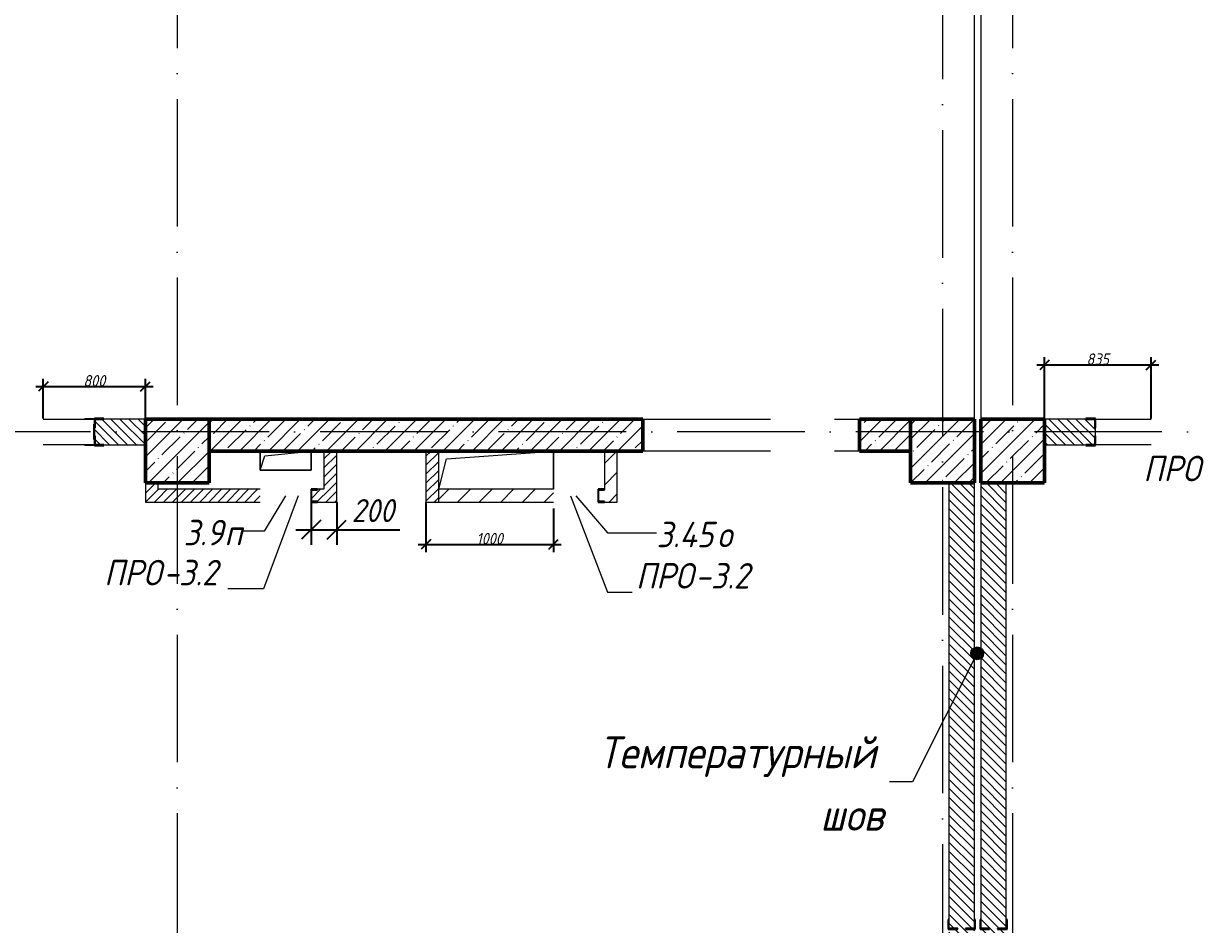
# Model space of a CAD drawing. Header units: millimetres. Extents: x -537608 to 253996, y -217170 to 186033.
# Drawn here: x -140940 to -131705, y 153759 to 160824 of the extents above; entities that cross this region are included whole.
import ezdxf

# ---------------------------------------------------------------- set-up
doc = ezdxf.new("R2010")
doc.units = ezdxf.units.MM
doc.linetypes.add('50_200_ШТРИХ_1Т_ш5_п1_п1_', pattern=[1400, 1000, -200, 0, -200])
for name, color, linetype, lineweight in [('A-____-____-DIMS', 7, 'Continuous', 9), ('A-FLOR-____-OTLN', 7, 'Continuous', 9), ('A-GENM-____-IDEN', 7, 'Continuous', 9), ('A-GENM-____-MCUT', 7, 'Continuous', 25), ('A-GENM-____-OTLN', 7, 'Continuous', 9), ('A-GENM-____-OTLN-1', 7, 'Continuous', 25), ('A-GLAZ-____-IDEN', 7, 'Continuous', 9), ('A-WALL-____-MCUT', 7, 'Continuous', 13), ('A-WALL-____-MCUT-2', 7, 'Continuous', 50), ('A-WALL-____-OTLN', 7, 'Continuous', 9), ('A-WALL-____-PATT-1', 7, 'Continuous', 9), ('A-WALL-FNSH-MCUT-1', 7, 'Continuous', 9), ('G-____-____-TEXT', 7, 'Continuous', 9), ('I-WALL-____-OTLN', 7, 'Continuous', 9), ('S-COLS-____-MCUT', 7, 'Continuous', 50), ('S-COLS-____-OTLN', 7, 'Continuous', 9), ('S-GRID-____-OTLN-1', 7, '50_200_ШТРИХ_1Т_ш5_п1_п1_', 9)]:
    doc.layers.add(name, color=color, linetype=linetype, lineweight=lineweight)
doc.styles.add('ISOCPEUR_I_10', font='isocpeui.ttf', dxfattribs={"width": 0.9, "height": 180})
doc.styles.add('ISOCPEUR_I_11', font='isocpeui.ttf', dxfattribs={"width": 0.9, "height": 200})
doc.styles.add('ISOCPEUR_I_7', font='isocpeui.ttf', dxfattribs={"width": 0.9, "height": 90})
doc.styles.add('ISOCPEUR_I_9', font='isocpeui.ttf', dxfattribs={"width": 0.9, "height": 250})
doc.dimstyles.new('ISO-1_8_0_9К_СРЕДНИЙ_Кладочные_1', dxfattribs={"dimscale": 304.8, "dimtxt": 89.638306, "dimasz": 0.246063, "dimexe": 0.19685, "dimexo": 0, "dimgap": 0, "dimtad": 1, "dimdec": 3, "dimrnd": 0.001, "dimdsep": 46, "dimtxsty": 'ISOCPEUR_I_7', "dimblk1": 'OBLIQUE', "dimblk2": 'OBLIQUE', "dimsah": 1, "dimcen": 0.09, "dimdle": 0.19685, "dimazin": 0, "dimtfac": 1, "dimtdec": 4, "dimtix": 1, "dimtmove": 0, "dimatfit": 3, "dimfxl": 1, "dimtvp": 1, "dimtolj": 1, "dimtzin": 0, "dimarcsym": 2})
doc.dimstyles.new('ISO-1_8_0_9К_СРЕДНИЙ_Кладочные_3', dxfattribs={"dimscale": 304.8, "dimtxt": 179.276612, "dimasz": 0.492126, "dimexe": 0.393701, "dimexo": 0, "dimgap": 0, "dimtad": 1, "dimdec": 3, "dimrnd": 0.001, "dimdsep": 46, "dimtxsty": 'ISOCPEUR_I_10', "dimblk1": 'OBLIQUE', "dimblk2": 'OBLIQUE', "dimsah": 1, "dimcen": 0.09, "dimdle": 0.393701, "dimazin": 0, "dimtfac": 1, "dimtdec": 4, "dimtix": 1, "dimtmove": 0, "dimatfit": 3, "dimfxl": 1, "dimtvp": 1, "dimtolj": 1, "dimtzin": 0, "dimarcsym": 2})
pattern_1 = [(135, (-178684.97, 94540.114), (-35.35534, -35.35534), [])]
pattern_2 = [(45, (-178684.97, 94540.114), (-35.35534, 35.35534), [])]
pattern_3 = [(45, (-178684.97, 94540.11), (-84.85281, 84.85281), [])]

# ---------------------------------------------------------------- blocks, each defined once
blk = doc.blocks.new('BSC_Колонна _Прямоугольная - 500х500-V17-АР1_План отверстий 3 этажа в осях 1-64_Ю-ЯЯ')
at = {"layer": 'S-COLS-____-OTLN'}
h = blk.add_hatch(dxfattribs=at)
h.set_pattern_fill('FP_24', color=256, style=0, pattern_type=2)
h.set_pattern_definition([(45, (-44950, -62931.04), (-114.04925, 114.04925), []), (45, (-44835.95, -62931.04), (-114.04925, 114.04925), [201.613, -40.323, 3.353, -36.97])])
h.paths.add_polyline_path([(-250, -250), (250, -250), (250, 250), (-250, 250)], flags=0)
at = {"layer": 'S-COLS-____-MCUT'}
for p, q in [((250, 250), (-250, 250)), ((-250, 250), (-250, -250)), ((250, -250), (250, 250)), ((-250, -250), (250, -250))]:
    blk.add_line(p, q, dxfattribs=at)
blk = doc.blocks.new('BSC_Колонна _Прямоугольная - 500х500-V45-АР1_План отверстий 3 этажа в осях 1-64_Ю-ЯЯ')
at = {"layer": 'S-COLS-____-OTLN'}
h = blk.add_hatch(dxfattribs=at)
h.set_pattern_fill('FP_53', color=256, style=0, pattern_type=2)
h.set_pattern_definition([(45, (-38950, -62931.04), (-114.04925, 114.04925), []), (45, (-38835.95, -62931.04), (-114.04925, 114.04925), [201.613, -40.323, 3.353, -36.97])])
h.paths.add_polyline_path([(-250, -250), (250, -250), (250, 250), (-250, 250)], flags=0)
at = {"layer": 'S-COLS-____-MCUT'}
for p, q in [((250, 250), (-250, 250)), ((-250, 250), (-250, -250)), ((250, -250), (250, 250)), ((-250, -250), (250, -250))]:
    blk.add_line(p, q, dxfattribs=at)
blk = doc.blocks.new('BSC_Колонна _Прямоугольная - 500х500-V73-АР1_План отверстий 3 этажа в осях 1-64_Ю-ЯЯ')
at = {"layer": 'S-COLS-____-OTLN'}
h = blk.add_hatch(dxfattribs=at)
h.set_pattern_fill('FP_82', color=256, style=0, pattern_type=2)
h.set_pattern_definition([(45, (-45500, -62931.04), (-114.04925, 114.04925), []), (45, (-45385.95, -62931.04), (-114.04925, 114.04925), [201.613, -40.323, 3.353, -36.97])])
h.paths.add_polyline_path([(-250, -250), (250, -250), (250, 250), (-250, 250)], flags=0)
at = {"layer": 'S-COLS-____-MCUT'}
for p, q in [((250, 250), (-250, 250)), ((-250, 250), (-250, -250)), ((250, -250), (250, 250)), ((-250, -250), (250, -250))]:
    blk.add_line(p, q, dxfattribs=at)
blk = doc.blocks.new('154_Стойка_СКБ_Уголок - СМ-2480_200-28346303-АР1_План отверстий 3 этажа в осях 1-64_Ю-ЯЯ')
at = {"layer": 'A-GENM-____-MCUT'}
for p, q in [((125, 156), (125, 81)), ((200, 156), (125, 156)), ((131, 81), (131, 150)), ((131, 150), (200, 150)), ((200, 150), (200, 156)), ((125, 81), (131, 81)), ((131, 19), (125, 19)), ((125, 19), (125, -56)), ((131, -50), (131, 19)), ((125, -56), (200, -56)), ((200, -50), (131, -50)), ((200, -56), (200, -50))]:
    blk.add_line(p, q, dxfattribs=at)
blk = doc.blocks.new('Стойка_Влож_Полоса боковая - Полоса-V164-АР1_План отверстий 3 этажа в осях 1-64_Ю-ЯЯ')
at = {"layer": 'A-GENM-____-OTLN'}
for p, q in [((-5, 60), (0, 60)), ((-5, -60), (-5, 60)), ((0, 31), (0, -31)), ((0, -60), (-5, -60))]:
    blk.add_line(p, q, dxfattribs=at)
blk = doc.blocks.new('Стойка_Влож_Уголок_Опорный - Уголок-28213941-АР1_План отверстий 3 этажа в осях 1-64_Ю-ЯЯ')
at = {"layer": 'A-GENM-____-OTLN'}
for p, q in [((-212, -6), (-212, 0)), ((0, 0), (0, -6)), ((-212, -75), (-212, -6)), ((-212, -6), (-206, -6)), ((-212, -75), (-206, -75)), ((-6, -6), (0, -6)), ((-6, -75), (0, -75)), ((0, -6), (0, -75))]:
    blk.add_line(p, q, dxfattribs=at)
blk = doc.blocks.new('Фахверк_СКБ_Уголок - 200_3960-28268576-АР1_План отверстий 3 этажа в осях 1-64_Ю-ЯЯ')
at = {"layer": 'A-GENM-____-MCUT'}
for p, q in [((200, 156), (125, 156)), ((125, 156), (125, 81)), ((131, 81), (131, 150)), ((131, 150), (200, 150)), ((200, 150), (200, 156)), ((125, 81), (131, 81)), ((131, 19), (125, 19)), ((125, 19), (125, -56)), ((131, -50), (131, 19)), ((125, -56), (200, -56)), ((200, -50), (131, -50)), ((200, -56), (200, -50))]:
    blk.add_line(p, q, dxfattribs=at)
blk = doc.blocks.new('Фахверк_СКБ_Уголок - 200_3550-28267367-АР1_План отверстий 3 этажа в осях 1-64_Ю-ЯЯ')
at = {"layer": 'A-GENM-____-MCUT'}
for p, q in [((200, 156), (125, 156)), ((125, 156), (125, 81)), ((131, 81), (131, 150)), ((131, 150), (200, 150)), ((200, 150), (200, 156)), ((125, 81), (131, 81)), ((131, 19), (125, 19)), ((125, 19), (125, -56)), ((131, -50), (131, 19)), ((125, -56), (200, -56)), ((200, -50), (131, -50)), ((200, -56), (200, -50))]:
    blk.add_line(p, q, dxfattribs=at)
blk = doc.blocks.new('Фахверк_СКБ_Уголок - 200_3550-28187522-АР1_План отверстий 3 этажа в осях 1-64_Ю-ЯЯ')
at = {"layer": 'A-GENM-____-MCUT'}
for p, q in [((125, 156), (50, 156)), ((50, 156), (50, 150)), ((50, 150), (119, 150)), ((119, 150), (119, 81)), ((125, 81), (125, 156)), ((119, 81), (125, 81)), ((125, 19), (119, 19)), ((119, 19), (119, -50)), ((125, -56), (125, 19)), ((119, -50), (50, -50)), ((50, -50), (50, -56)), ((50, -56), (125, -56))]:
    blk.add_line(p, q, dxfattribs=at)
blk = doc.blocks.new('154_Фахверк_СКБ_Швеллер - Тип_100_3960-28331862-АР1_План отверстий 3 этажа в осях 1-64_Ю-ЯЯ')
at = {"layer": 'A-GENM-____-MCUT'}
for p, q in [((175, 50), (125, 50)), ((125, 50), (125, -50)), ((128, 47), (175, 47)), ((128, -47), (128, 47)), ((175, 47), (175, 50)), ((125, -50), (175, -50)), ((175, -47), (128, -47)), ((175, -50), (175, -47))]:
    blk.add_line(p, q, dxfattribs=at)
blk = doc.blocks.new('AR_Отверстие прямоугольное _в плите_ - AR_Отверстие прямоугольное _в плите_-30459225-АР1_План отверстий 3 этажа в осях 1-64_Ю-ЯЯ')
at = {"layer": 'A-GENM-____-OTLN'}
for p, q in [((-200, 75), (-200, -75)), ((-200, -75), (-162.5, 37.5)), ((-162.5, 37.5), (200, 75)), ((200, -75), (200, 75)), ((-200, -75), (200, -75))]:
    blk.add_line(p, q, dxfattribs=at)
blk = doc.blocks.new('AR_Отверстие прямоугольное _в плите_ - AR_Отверстие прямоугольное _в плите_-V199-АР1_План отверстий 3 этажа в осях 1-64_Ю-ЯЯ')
at = {"layer": 'A-GENM-____-OTLN'}
for p, q in [((-390, 90), (450, 150)), ((450, -150), (450, 150)), ((-450, -150), (-390, 90))]:
    blk.add_line(p, q, dxfattribs=at)
blk = doc.blocks.new('154_Фахверк_СКБ_Швеллер - Тип_100_3960_зеркало-36793856-АР1_План отверстий 3 этажа в осях 1-64_Ю-ЯЯ')
at = {"layer": 'A-GENM-____-MCUT'}
for p, q in [((175, 50), (125, 50)), ((125, 50), (125, -50)), ((128, 47), (175, 47)), ((128, -47), (128, 47)), ((175, 47), (175, 50)), ((125, -50), (175, -50)), ((175, -47), (128, -47)), ((175, -50), (175, -47))]:
    blk.add_line(p, q, dxfattribs=at)
blk = doc.blocks.new('_Oblique')
at = {"color": 0, "linetype": 'ByBlock', "lineweight": -2}
blk.add_line((-0.5, -0.5), (0.5, 0.5), dxfattribs=at)
blk = doc.blocks.new('*D1042')
at = {"layer": 'A-____-____-DIMS', "color": 0, "lineweight": -2, "transparency": 16777216}
for p, q in [((-138685, 157107.8), (-138685, 156734.4)), ((-138485, 157071.2), (-138485, 156734.4)), ((-138805, 156854.4), (-138485, 156854.4)), ((-138485, 156854.4), (-137990.8, 156854.4))]:
    blk.add_line(p, q, dxfattribs=at)
at = {"layer": 'Defpoints', "color": 0, "transparency": 16777216}
for p in [(-138685, 157107.8), (-138485, 157071.2), (-138485, 156854.4)]:
    blk.add_point(p, dxfattribs=at)
at = {"layer": 'A-____-____-DIMS', "color": 0, "lineweight": -2, "transparency": 16777216, "xscale": 150, "yscale": 150, "zscale": 150, "rotation": 180}
blk.add_blockref('_Oblique', (-138685, 156854.4), dxfattribs=at)
at = {"layer": 'A-____-____-DIMS', "color": 0, "lineweight": -2, "transparency": 16777216, "xscale": 150, "yscale": 150, "zscale": 150}
blk.add_blockref('_Oblique', (-138485, 156854.4), dxfattribs=at)
at = {"layer": 'A-____-____-DIMS', "color": 0, "transparency": 16777216, "insert": (-138367.7, 157094.4), "char_height": 180, "width": 409.578, "attachment_point": 1, "line_spacing_factor": 1.149209, "style": 'ISOCPEUR_I_10'}
blk.add_mtext('\\A1;200', dxfattribs=at)
blk = doc.blocks.new('*D1077')
at = {"layer": 'A-____-____-DIMS', "color": 0, "lineweight": -2, "transparency": 16777216}
for p, q in [((-140785, 157727.2), (-140785, 158037.2)), ((-139985, 157721.2), (-139985, 158037.2)), ((-140845, 157977.2), (-139925, 157977.2))]:
    blk.add_line(p, q, dxfattribs=at)
at = {"layer": 'Defpoints', "color": 0, "transparency": 16777216}
for p in [(-139985, 157977.2), (-140785, 157727.2), (-139985, 157721.2)]:
    blk.add_point(p, dxfattribs=at)
at = {"layer": 'A-____-____-DIMS', "color": 0, "lineweight": -2, "transparency": 16777216, "xscale": 75, "yscale": 75, "zscale": 75, "rotation": 180}
blk.add_blockref('_Oblique', (-140785, 157977.2), dxfattribs=at)
at = {"layer": 'A-____-____-DIMS', "color": 0, "lineweight": -2, "transparency": 16777216, "xscale": 75, "yscale": 75, "zscale": 75}
blk.add_blockref('_Oblique', (-139985, 157977.2), dxfattribs=at)
at = {"layer": 'A-____-____-DIMS', "color": 0, "transparency": 16777216, "insert": (-140385, 158022.2), "char_height": 90, "width": 409.578, "attachment_point": 5, "style": 'ISOCPEUR_I_7'}
blk.add_mtext('\\A1;800', dxfattribs=at)
blk = doc.blocks.new('*D1078')
at = {"layer": 'A-____-____-DIMS', "color": 0, "lineweight": -2, "transparency": 16777216}
for p, q in [((-132935, 157721.2), (-132935, 158206.8)), ((-132100, 157727.2), (-132100, 158206.8)), ((-132995, 158146.8), (-132040, 158146.8))]:
    blk.add_line(p, q, dxfattribs=at)
at = {"layer": 'Defpoints', "color": 0, "transparency": 16777216}
for p in [(-132100, 158146.8), (-132935, 157721.2), (-132100, 157727.2)]:
    blk.add_point(p, dxfattribs=at)
at = {"layer": 'A-____-____-DIMS', "color": 0, "lineweight": -2, "transparency": 16777216, "xscale": 75, "yscale": 75, "zscale": 75, "rotation": 180}
blk.add_blockref('_Oblique', (-132935, 158146.8), dxfattribs=at)
at = {"layer": 'A-____-____-DIMS', "color": 0, "lineweight": -2, "transparency": 16777216, "xscale": 75, "yscale": 75, "zscale": 75}
blk.add_blockref('_Oblique', (-132100, 158146.8), dxfattribs=at)
at = {"layer": 'A-____-____-DIMS', "color": 0, "transparency": 16777216, "insert": (-132517.5, 158191.8), "char_height": 90, "width": 409.578, "attachment_point": 5, "style": 'ISOCPEUR_I_7'}
blk.add_mtext('\\A1;835', dxfattribs=at)
blk = doc.blocks.new('*D1082')
at = {"layer": 'A-____-____-DIMS', "color": 0, "lineweight": -2, "transparency": 16777216}
for p, q in [((-137785, 157071.2), (-137785, 156679.3)), ((-136785, 157021.2), (-136785, 156679.3)), ((-137845, 156739.3), (-136725, 156739.3))]:
    blk.add_line(p, q, dxfattribs=at)
at = {"layer": 'Defpoints', "color": 0, "transparency": 16777216}
for p in [(-137785, 157071.2), (-136785, 157021.2), (-136785, 156739.3)]:
    blk.add_point(p, dxfattribs=at)
at = {"layer": 'A-____-____-DIMS', "color": 0, "lineweight": -2, "transparency": 16777216, "xscale": 75, "yscale": 75, "zscale": 75, "rotation": 180}
blk.add_blockref('_Oblique', (-137785, 156739.3), dxfattribs=at)
at = {"layer": 'A-____-____-DIMS', "color": 0, "lineweight": -2, "transparency": 16777216, "xscale": 75, "yscale": 75, "zscale": 75}
blk.add_blockref('_Oblique', (-136785, 156739.3), dxfattribs=at)
at = {"layer": 'A-____-____-DIMS', "color": 0, "transparency": 16777216, "insert": (-137285, 156784.3), "char_height": 90, "width": 504.733, "attachment_point": 5, "style": 'ISOCPEUR_I_7'}
blk.add_mtext('\\A1;1000', dxfattribs=at)

msp = doc.modelspace()

# ---------------------------------------------------------------- hatches: boundary and pattern name
at = {"layer": 'A-WALL-____-PATT-1'}
h = msp.add_hatch(dxfattribs=at)
h.set_pattern_fill('FP_9', color=256, style=0, pattern_type=2)
h.set_pattern_definition(pattern_1)
h.paths.add_polyline_path([(-142159.9702, 157521.1558), (-142090.9702, 157521.1558), (-142090.9702, 157590.1558), (-142084.9702, 157590.1558), (-142084.9702, 157652.1558), (-142090.9702, 157652.1558), (-142090.9702, 157721.1558), (-142484.9702, 157721.1558), (-142484.9702, 157521.1558), (-142290.9702, 157521.1558)], flags=0)
h.paths.add_polyline_path([(-140378.9702, 157521.1558), (-139984.9702, 157521.1558), (-139984.9702, 157721.1558), (-140378.9702, 157721.1558), (-140378.9702, 157652.1558), (-140384.9702, 157652.1558), (-140384.9702, 157590.1558), (-140378.9702, 157590.1558), (-140378.9702, 157561.1558)], flags=0)
h = msp.add_hatch(dxfattribs=at)
h.set_pattern_fill('FP_12', color=256, style=0, pattern_type=2)
h.set_pattern_definition([(45, (-178684.97, 94540.11), (-114.04925, 114.04925), []), (45, (-178570.92, 94540.11), (-114.04925, 114.04925), [201.612, -40.322, 3.353, -36.97])])
h.paths.add_polyline_path([(-133984.9702, 157471.1558), (-133984.9702, 157721.1558), (-134384.9702, 157721.1558), (-134384.9702, 157471.1558)], flags=0)
h.paths.add_polyline_path([(-136279.8532, 157471.1558), (-136084.9702, 157471.1558), (-136084.9702, 157721.1558), (-139484.9702, 157721.1558), (-139484.9702, 157471.1558), (-138047.3175, 157471.1558)], flags=0)
h = msp.add_hatch(dxfattribs=at)
h.set_pattern_fill('FP_9', color=256, style=0, pattern_type=2)
h.set_pattern_definition(pattern_1)
h.paths.add_polyline_path([(-132934.9702, 157521.1558), (-132540.9702, 157521.1558), (-132540.9702, 157590.1558), (-132534.9702, 157590.1558), (-132534.9702, 157652.1558), (-132540.9702, 157652.1558), (-132540.9702, 157721.1558), (-132934.9702, 157721.1558)], flags=0)
h.paths.add_polyline_path([(-130828.9702, 157521.1558), (-130434.9702, 157521.1558), (-130434.9702, 157721.1558), (-130828.9702, 157721.1558), (-130828.9702, 157652.1558), (-130834.9702, 157652.1558), (-130834.9702, 157590.1558), (-130828.9702, 157590.1558), (-130828.9702, 157561.1558)], flags=0)
h = msp.add_hatch(dxfattribs=at)
h.set_pattern_fill('FP_8', color=256, style=0, pattern_type=2)
h.set_pattern_definition(pattern_2)
h.paths.add_polyline_path([(-138484.9702, 157171.1558), (-138484.9702, 157471.1558), (-138584.9702, 157471.1558), (-138584.9702, 157171.1558)], flags=0)
h = msp.add_hatch(dxfattribs=at)
h.set_pattern_fill('FP_8', color=256, style=0, pattern_type=2)
h.set_pattern_definition(pattern_2)
h.paths.add_polyline_path([(-137684.9702, 157071.1558), (-137684.9702, 157471.1558), (-137784.9702, 157471.1558), (-137784.9702, 157071.1558)], flags=0)
h = msp.add_hatch(dxfattribs=at)
h.set_pattern_fill('FP_7', color=256, style=0, pattern_type=2)
h.set_pattern_definition(pattern_3)
h.paths.add_polyline_path([(-136284.9702, 157171.1558), (-136284.9702, 157471.1558), (-136384.9702, 157471.1558), (-136384.9702, 157171.1558)], flags=0)
h = msp.add_hatch(dxfattribs=at)
h.set_pattern_fill('FP_8', color=256, style=0, pattern_type=2)
h.set_pattern_definition(pattern_2)
h.paths.add_polyline_path([(-139884.9702, 157071.1558), (-139884.9702, 157221.1558), (-139984.9702, 157221.1558), (-139984.9702, 157071.1558)], flags=0)
h = msp.add_hatch(dxfattribs=at)
h.set_pattern_fill('FP_9', color=256, style=0, pattern_type=2)
h.set_pattern_definition(pattern_1)
h.paths.add_polyline_path([(-133684.9702, 150221.1558), (-133484.9702, 150221.1558), (-133484.9702, 153721.1558), (-133553.9702, 153721.1558), (-133553.9702, 153727.1558), (-133484.9702, 153727.1558), (-133484.9702, 157221.1558), (-133684.9702, 157221.1558), (-133684.9702, 153727.1558), (-133615.9702, 153727.1558), (-133615.9702, 153721.1558), (-133684.9702, 153721.1558), (-133684.9702, 151763.5666)], flags=0)
h = msp.add_hatch(dxfattribs=at)
h.set_pattern_fill('FP_9', color=256, style=0, pattern_type=2)
h.set_pattern_definition(pattern_1)
h.paths.add_polyline_path([(-133434.9702, 150221.1558), (-133234.9702, 150221.1558), (-133234.9702, 153721.1558), (-133303.9702, 153721.1558), (-133303.9702, 153727.1558), (-133234.9702, 153727.1558), (-133234.9702, 157221.1558), (-133434.9702, 157221.1558), (-133434.9702, 153727.1558), (-133365.9702, 153727.1558), (-133365.9702, 153721.1558), (-133434.9702, 153721.1558), (-133434.9702, 151763.5666)], flags=0)
h = msp.add_hatch(dxfattribs=at)
h.set_pattern_fill('FP_8', color=256, style=0, pattern_type=2)
h.set_pattern_definition(pattern_2)
h.paths.add_polyline_path([(-138484.9702, 157071.1558), (-138484.9702, 157171.1558), (-138634.9702, 157171.1558), (-138634.9702, 157168.1558), (-138681.9702, 157168.1558), (-138681.9702, 157074.1558), (-138634.9702, 157074.1558), (-138634.9702, 157071.1558)], flags=0)
h.paths.add_polyline_path([(-139814.7818, 157071.1558), (-139084.9702, 157071.1558), (-139084.9702, 157171.1558), (-139884.9702, 157171.1558), (-139884.9702, 157071.1558)], flags=0)
h = msp.add_hatch(dxfattribs=at)
h.set_pattern_fill('FP_7', color=256, style=0, pattern_type=2)
h.set_pattern_definition(pattern_3)
h.paths.add_polyline_path([(-136784.9702, 157071.1558), (-136784.9702, 157171.1558), (-137684.9702, 157171.1558), (-137684.9702, 157071.1558)], flags=0)
h.paths.add_polyline_path([(-136384.9702, 157071.1558), (-136284.9702, 157071.1558), (-136284.9702, 157171.1558), (-136384.9702, 157171.1558), (-136384.9702, 157168.1558), (-136431.9702, 157167.5404), (-136431.9702, 157074.1558), (-136384.9702, 157074.1558)], flags=0)
at = {"layer": 'G-____-____-TEXT'}
h = msp.add_hatch(color=256, dxfattribs=at)
edge = h.paths.add_edge_path(flags=0)
edge.add_arc((-133463.2076, 155884.8047), 50, 0, 360)

# ---------------------------------------------------------------- linework, layer by layer
at = {"layer": 'A-FLOR-____-OTLN'}
for p, q in [((-133484.9702, 157721.1558), (-133484.9702, 162071.1558)), ((-133434.9702, 161821.1558), (-133434.9702, 157721.1558)), ((-139084.9702, 157321.1558), (-139084.9702, 157471.1558)), ((-138684.9702, 157471.1558), (-138684.9702, 157321.1558)), ((-136784.9702, 157471.1558), (-136784.9702, 157171.1558)), ((-138684.9702, 157321.1558), (-139084.9702, 157321.1558))]:
    msp.add_line(p, q, dxfattribs=at)
at = {"layer": 'A-GENM-____-IDEN'}
for p, q in [((-138788.0114, 157121.1558), (-139058.2533, 156390.3481)), ((-136651.6246, 157121.1558), (-136361.0225, 156365.4987)), ((-139058.2533, 156390.3481), (-139337.7936, 156390.3481)), ((-136361.0225, 156365.4987), (-136167.8814, 156365.4987))]:
    msp.add_line(p, q, dxfattribs=at)
at = {"layer": 'A-GLAZ-____-IDEN'}
for p, q in [((-138884.9702, 157121.1558), (-139053.2533, 156844.116)), ((-136609.9702, 157121.1558), (-136361.0225, 156828.9078)), ((-139053.2533, 156844.116), (-139221.5365, 156844.116)), ((-136361.0225, 156828.9078), (-135977.309, 156828.9078))]:
    msp.add_line(p, q, dxfattribs=at)
at = {"layer": 'A-WALL-____-MCUT'}
for p, q in [((-139984.9702, 157721.1558), (-140309.9702, 157721.1558)), ((-132609.9702, 157721.1558), (-132934.9702, 157721.1558)), ((-132534.9702, 157590.1558), (-132534.9702, 157652.1558)), ((-140309.9702, 157521.1558), (-139984.9702, 157521.1558)), ((-132934.9702, 157521.1558), (-132609.9702, 157521.1558)), ((-133684.9702, 157221.1558), (-133684.9702, 153796.1558)), ((-133484.9702, 153796.1558), (-133484.9702, 157221.1558)), ((-133434.9702, 157221.1558), (-133434.9702, 153796.1558)), ((-133234.9702, 153796.1558), (-133234.9702, 157221.1558))]:
    msp.add_line(p, q, dxfattribs=at)
at = {"layer": 'A-WALL-____-MCUT-2'}
for p, q in [((-136084.9702, 157721.1558), (-139484.9702, 157721.1558)), ((-136084.9702, 157471.1558), (-136084.9702, 157721.1558)), ((-133984.9702, 157721.1558), (-134384.9702, 157721.1558)), ((-134384.9702, 157721.1558), (-134384.9702, 157471.1558)), ((-139484.9702, 157471.1558), (-136084.9702, 157471.1558)), ((-134384.9702, 157471.1558), (-133984.9702, 157471.1558))]:
    msp.add_line(p, q, dxfattribs=at)
at = {"layer": 'A-WALL-____-OTLN'}
for p, q in [((-136084.9702, 157721.1558), (-135082.5205, 157721.1558)), ((-134582.5205, 157721.1558), (-134384.9702, 157721.1558)), ((-135082.5205, 157471.1558), (-136084.9702, 157471.1558)), ((-134384.9702, 157471.1558), (-134582.5205, 157471.1558))]:
    msp.add_line(p, q, dxfattribs=at)
at = {"layer": 'A-WALL-FNSH-MCUT-1'}
for p, q in [((-138584.9702, 157471.1558), (-138584.9702, 157171.1558)), ((-138484.9702, 157071.1558), (-138484.9702, 157471.1558)), ((-137784.9702, 157471.1558), (-137784.9702, 157071.1558)), ((-137684.9702, 157071.1558), (-137684.9702, 157471.1558)), ((-136384.9702, 157471.1558), (-136384.9702, 157171.1558)), ((-136284.9702, 157071.1558), (-136284.9702, 157471.1558)), ((-139984.9702, 157221.1558), (-139984.9702, 157071.1558)), ((-139884.9702, 157171.1558), (-139884.9702, 157221.1558)), ((-139084.9702, 157171.1558), (-139884.9702, 157171.1558)), ((-138584.9702, 157171.1558), (-138634.9702, 157171.1558)), ((-136784.9702, 157171.1558), (-137684.9702, 157171.1558)), ((-139984.9702, 157071.1558), (-139084.9702, 157071.1558)), ((-138634.9702, 157071.1558), (-138484.9702, 157071.1558)), ((-137784.9702, 157071.1558), (-136784.9702, 157071.1558)), ((-136384.9702, 157071.1558), (-136284.9702, 157071.1558))]:
    msp.add_line(p, q, dxfattribs=at)
at = {"layer": 'G-____-____-TEXT'}
for p, q in [((-133463.2076, 155884.8047), (-133970.2641, 154877.4212)), ((-133970.2641, 154877.4212), (-134149.9521, 154877.4212))]:
    msp.add_line(p, q, dxfattribs=at)
msp.add_circle((-133463.2076, 155884.8047), 50, dxfattribs=at)
at = {"layer": 'I-WALL-____-OTLN'}
for p, q in [((-140784.9702, 157721.1558), (-140384.9702, 157721.1558)), ((-132534.9702, 157721.1558), (-132099.9702, 157721.1558)), ((-140384.9702, 157521.1558), (-140784.9702, 157521.1558)), ((-132099.9702, 157521.1558), (-132534.9702, 157521.1558))]:
    msp.add_line(p, q, dxfattribs=at)
at = {"layer": 'S-GRID-____-OTLN-1'}
for p, q in [((-139734.9702, 185432.9652), (-139734.9702, 147431.7016)), ((-133184.9702, 185432.9652), (-133184.9702, 147431.7016)), ((-133734.9702, 185189.2929), (-133734.9702, 147570.4281)), ((-74610.5636, 157621.1558), (-183353.7404, 157621.1558))]:
    msp.add_line(p, q, dxfattribs=at)

# ---------------------------------------------------------------- block references
at = {"layer": 'A-GENM-____-OTLN', "rotation": 269.9999999999996}
msp.add_blockref('Стойка_Влож_Уголок_Опорный - Уголок-28213941-АР1_План отверстий 3 этажа в осях 1-64_Ю-ЯЯ', (-140384.9702, 157515.1558), dxfattribs=at)
at = {"layer": 'A-GENM-____-OTLN'}
for name, p in [('Стойка_Влож_Полоса боковая - Полоса-V164-АР1_План отверстий 3 этажа в осях 1-64_Ю-ЯЯ', (-140384.9702, 157621.1558)), ('AR_Отверстие прямоугольное _в плите_ - AR_Отверстие прямоугольное _в плите_-30459225-АР1_План отверстий 3 этажа в осях 1-64_Ю-ЯЯ', (-138884.9702, 157396.1558)), ('AR_Отверстие прямоугольное _в плите_ - AR_Отверстие прямоугольное _в плите_-V199-АР1_План отверстий 3 этажа в осях 1-64_Ю-ЯЯ', (-137234.9702, 157321.1558))]:
    msp.add_blockref(name, p, dxfattribs=at)
at = {"layer": 'A-GENM-____-OTLN-1'}
for name, p in [('154_Стойка_СКБ_Уголок - СМ-2480_200-28346303-АР1_План отверстий 3 этажа в осях 1-64_Ю-ЯЯ', (-140509.9702, 157571.1558)), ('154_Фахверк_СКБ_Швеллер - Тип_100_3960-28331862-АР1_План отверстий 3 этажа в осях 1-64_Ю-ЯЯ', (-138809.9702, 157121.1558)), ('154_Фахверк_СКБ_Швеллер - Тип_100_3960_зеркало-36793856-АР1_План отверстий 3 этажа в осях 1-64_Ю-ЯЯ', (-136559.9702, 157121.1558))]:
    msp.add_blockref(name, p, dxfattribs=at)
for name, p, rotation in [('Фахверк_СКБ_Уголок - 200_3960-28268576-АР1_План отверстий 3 этажа в осях 1-64_Ю-ЯЯ', (-132409.9702, 157671.1558), 180), ('Фахверк_СКБ_Уголок - 200_3550-28267367-АР1_План отверстий 3 этажа в осях 1-64_Ю-ЯЯ', (-133534.9702, 153596.1558), 89.99999999999993), ('Фахверк_СКБ_Уголок - 200_3550-28187522-АР1_План отверстий 3 этажа в осях 1-64_Ю-ЯЯ', (-133384.9702, 153846.1558), 269.9999999999999)]:
    msp.add_blockref(name, p, dxfattribs=dict(at, rotation=rotation))
at = {"layer": 'S-COLS-____-OTLN'}
for name, p in [('BSC_Колонна _Прямоугольная - 500х500-V45-АР1_План отверстий 3 этажа в осях 1-64_Ю-ЯЯ', (-139734.9702, 157471.1558)), ('BSC_Колонна _Прямоугольная - 500х500-V17-АР1_План отверстий 3 этажа в осях 1-64_Ю-ЯЯ', (-133734.9702, 157471.1558)), ('BSC_Колонна _Прямоугольная - 500х500-V73-АР1_План отверстий 3 этажа в осях 1-64_Ю-ЯЯ', (-133184.9702, 157471.1558))]:
    msp.add_blockref(name, p, dxfattribs=at)

# ---------------------------------------------------------------- texts
at = {"layer": 'A-GENM-____-IDEN', "char_height": 200, "attachment_point": 1, "style": 'ISOCPEUR_I_11'}
for s, insert, width in [('ПРО', (-132160.5706, 157434.0033), 562.784625), ('ПРО', (-140308.2002, 156617.4643), 562.784625), ('-3.2', (-139843.8565, 156617.4643), 548.35425), ('ПРО', (-136138.2881, 156592.6148), 562.784625), ('-3.2', (-135673.9443, 156592.6148), 548.35425)]:
    msp.add_mtext(s, dxfattribs=dict(at, insert=insert, width=width))
at = {"layer": 'A-GLAZ-____-IDEN', "char_height": 200, "attachment_point": 1, "style": 'ISOCPEUR_I_11'}
for s, insert, width in [('3.9', (-139685.5858, 156931.7306), 389.620125), ('3.45', (-135977.309, 156916.5224), 577.215), ('\\fISOCPEUR|b0|i1|c204|p34|;\\W.9;п', (-139364.1171, 156931.7306), 158.734125), ('\\fISOCPEUR|b0|i1|c204|p34|;\\W.9;о', (-135501.059, 156916.5224), 158.734125)]:
    msp.add_mtext(s, dxfattribs=dict(at, insert=insert, width=width))
at = {"layer": 'G-____-____-TEXT', "char_height": 250, "attachment_point": 1, "style": 'ISOCPEUR_I_9'}
for s, insert, width in [('Температурный', (-136431.6192, 155233.2754), 2763.416813), ('шов', (-134693.3067, 154743.7962), 656.582063)]:
    msp.add_mtext(s, dxfattribs=dict(at, insert=insert, width=width))

# ---------------------------------------------------------------- dimensions: what is measured, and where the dimension line sits
at = {"layer": 'A-____-____-DIMS'}
for base, p1, p2, override, picture, middle in [((-132099.9702, 158146.8081), (-132934.9702, 157721.1558), (-132099.9702, 157727.1558), {"dimpost": '<>', "dimfxl": 835.021557}, '*D1078', (-132517.4702, 158191.8081)), ((-139984.9702, 157977.2046), (-140784.9702, 157727.1558), (-139984.9702, 157721.1558), {"dimpost": '<>', "dimfxl": 800.0225}, '*D1077', (-140384.9702, 158022.2046)), ((-136784.9702, 156739.2659), (-137784.9702, 157071.1558), (-136784.9702, 157021.1558), {"dimpost": '<>', "dimfxl": 1001.24922}, '*D1082', (-137284.9702, 156784.2659))]:
    dim = msp.add_linear_dim(base=base, p1=p1, p2=p2, dimstyle='ISO-1_8_0_9К_СРЕДНИЙ_Кладочные_1', override=override, dxfattribs=at)
    dim.commit()
    dim.dimension.update_dxf_attribs({"geometry": picture, "text_midpoint": middle})
dim = msp.add_linear_dim(base=(-138484.9702, 156854.428), p1=(-138684.9702, 157107.7748), p2=(-138484.9702, 157071.1558), dimstyle='ISO-1_8_0_9К_СРЕДНИЙ_Кладочные_3', override={"dimpost": '<>', "dimfxl": 203.324743}, dxfattribs=at)
dim.commit()
dim.dimension.update_dxf_attribs({"geometry": '*D1042', "text_midpoint": (-138162.9066, 156854.428), "dimtype": 160})

doc.saveas('drawing.dxf')
